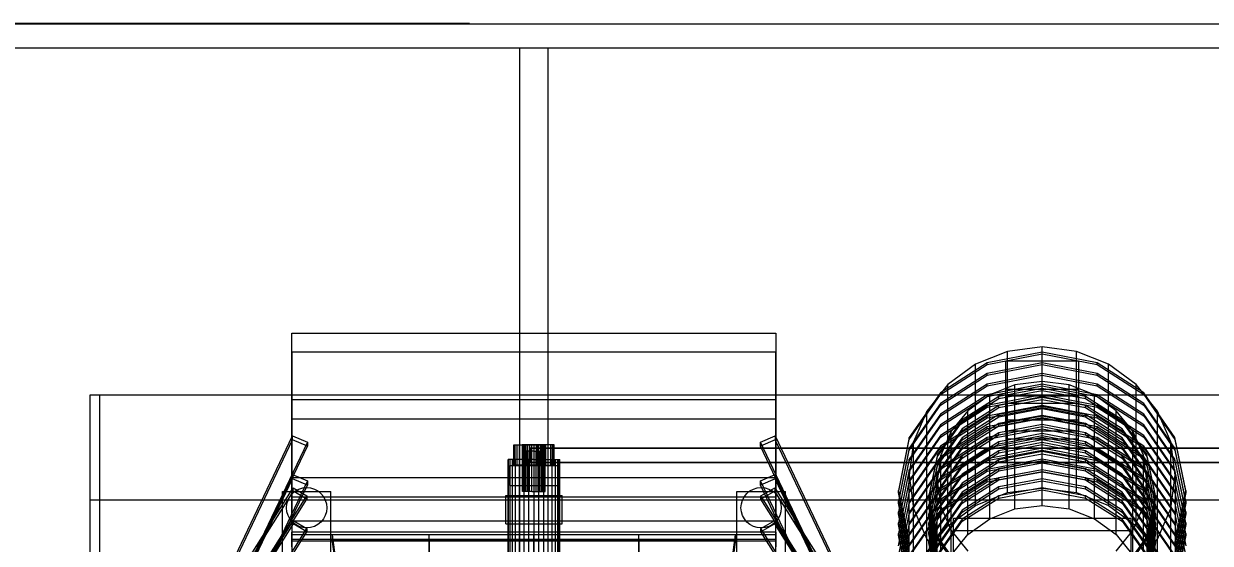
# Model space of a CAD drawing. Header units: millimetres. Extents: x -191664 to 191490, y -197311 to 10263.
# Drawn here: x -632 to 838, y -28344 to -27700 of the extents above; entities that cross this region are included whole.
import ezdxf

# ---------------------------------------------------------------- set-up
doc = ezdxf.new("R2010")
doc.units = ezdxf.units.MM
for name, color, linetype, lineweight in [('COTAS_USUARIO', 1, 'Continuous', 0), ('frontal_C01', 7, 'Continuous', 0), ('frontal_C03', 7, 'Continuous', 0), ('frontal_secador', 7, 'Continuous', 0), ('frontal_tolva', 7, 'Continuous', 0)]:
    doc.layers.add(name, color=color, linetype=linetype, lineweight=lineweight)
doc.dimstyles.new('PLANTA_100', dxfattribs={"dimtxt": 250, "dimasz": 150, "dimexe": 150, "dimexo": 80, "dimgap": 100, "dimtad": 1, "dimtih": 1, "dimtoh": 1, "dimdec": 1, "dimdsep": 46, "dimcen": 0.09, "dimclrd": 1, "dimclre": 1, "dimclrt": 1, "dimadec": 0, "dimazin": 0, "dimtfac": 1, "dimtdec": 4, "dimtofl": 0, "dimtmove": 0, "dimatfit": 3, "dimfxl": 1, "dimtolj": 1, "dimtzin": 0, "dimarcsym": 0})

# ---------------------------------------------------------------- blocks, each defined once
blk = doc.blocks.new('*D111')
at = {"layer": 'COTAS_USUARIO', "color": 1, "lineweight": -2, "transparency": 16777216}
for p, q in [((-80, -27700), (-1350, -27700)), ((-1200, -31850), (-1200, -27850)), ((-80, -32000), (-1350, -32000))]:
    blk.add_line(p, q, dxfattribs=at)
at = {"layer": 'COTAS_USUARIO', "color": 1, "transparency": 16777216}
for points in [[(-1225, -27850), (-1175, -27850), (-1200, -27700)], [(-1225, -31850), (-1175, -31850), (-1200, -32000)]]:
    blk.add_solid(points, dxfattribs=at)
at = {"layer": 'Defpoints', "color": 0, "transparency": 16777216}
for p in [(-1200, -27700), (0, -27700), (0, -32000)]:
    blk.add_point(p, dxfattribs=at)

msp = doc.modelspace()

# ---------------------------------------------------------------- linework, layer by layer
at = {"layer": 'frontal_C01', "color": 9, "true_color": 0xb5c3c9}
for p, q in [((-300, -28262.75), (-300, -28083.46)), ((-300, -28083.46), (300, -28083.46)), ((-300, -28107.14), (-300, -28083.46)), ((300, -28083.46), (300, -28262.75)), ((300, -28083.46), (300, -28107.14)), ((300, -28107.14), (-300, -28107.14)), ((-300, -28107.14), (-300, -28286.44)), ((300, -28286.44), (300, -28107.14)), ((300, -28262.75), (-300, -28262.75)), ((-300, -28262.75), (-300, -28286.44)), ((300, -28286.44), (300, -28262.75)), ((-300, -28286.44), (300, -28286.44))]:
    msp.add_line(p, q, dxfattribs=at)
at = {"layer": 'frontal_C01', "color": 147, "true_color": 0x1f7180}
for p, q in [((596.35, -28147.79), (565, -28160.09)), ((630, -28151.99), (576.27, -28162.11)), ((585, -28191.38), (585, -28152.96)), ((585, -28152.96), (675, -28152.96)), ((585, -28205.06), (585, -28152.96)), ((630, -28143.59), (596.35, -28147.79)), ((596.35, -28301.47), (596.35, -28147.79)), ((663.65, -28147.79), (630, -28143.59)), ((630, -28297.27), (630, -28143.59)), ((683.73, -28162.11), (630, -28151.99)), ((630, -28154.55), (630, -28151.99)), ((695, -28160.09), (663.65, -28147.79)), ((663.65, -28301.47), (663.65, -28147.79)), ((675, -28152.96), (675, -28191.38)), ((675, -28152.96), (675, -28205.06)), ((576.27, -28162.11), (530.72, -28190.94)), ((530.72, -28193.51), (576.27, -28164.67)), ((565, -28160.09), (538.08, -28179.66)), ((565, -28313.77), (565, -28160.09)), ((576.27, -28164.67), (630, -28154.55)), ((576.27, -28164.67), (576.27, -28162.11)), ((630, -28163.19), (576.27, -28173.32)), ((576.27, -28175.88), (630, -28165.75)), ((630, -28154.55), (683.73, -28164.67)), ((683.73, -28173.32), (630, -28163.19)), ((630, -28165.75), (630, -28163.19)), ((630, -28165.75), (683.73, -28175.88)), ((729.28, -28190.94), (683.73, -28162.11)), ((683.73, -28164.67), (683.73, -28162.11)), ((683.73, -28164.67), (729.28, -28193.51)), ((721.92, -28179.66), (695, -28160.09)), ((695, -28313.77), (695, -28160.09)), ((538.08, -28179.66), (517.42, -28205.17)), ((576.27, -28173.32), (530.72, -28202.15)), ((530.72, -28204.71), (576.27, -28175.88)), ((538.08, -28333.34), (538.08, -28179.66)), ((576.27, -28175.88), (576.27, -28173.32)), ((630, -28174.4), (576.27, -28184.52)), ((576.27, -28187.09), (630, -28176.96)), ((683.73, -28184.52), (630, -28174.4)), ((630, -28176.96), (630, -28174.4)), ((630, -28176.96), (683.73, -28187.09)), ((729.28, -28202.15), (683.73, -28173.32)), ((683.73, -28175.88), (683.73, -28173.32)), ((683.73, -28175.88), (729.28, -28204.71)), ((742.58, -28205.17), (721.92, -28179.66)), ((721.92, -28333.34), (721.92, -28179.66)), ((530.72, -28190.94), (500.29, -28234.1)), ((500.29, -28236.66), (530.72, -28193.51)), ((576.27, -28184.52), (530.72, -28213.36)), ((530.72, -28215.92), (576.27, -28187.09)), ((530.72, -28193.51), (530.72, -28190.94)), ((576.27, -28195.73), (530.72, -28224.56)), ((576.27, -28187.09), (576.27, -28184.52)), ((630, -28185.61), (576.27, -28195.73)), ((576.27, -28198.29), (630, -28188.17)), ((576.27, -28198.29), (576.27, -28195.73)), ((630, -28196.81), (576.27, -28206.94)), ((675, -28191.38), (585, -28191.38)), ((585, -28191.38), (585, -28243.48)), ((683.73, -28195.73), (630, -28185.61)), ((630, -28188.17), (630, -28185.61)), ((630, -28188.17), (683.73, -28198.29)), ((683.73, -28206.94), (630, -28196.81)), ((630, -28199.37), (630, -28196.81)), ((675, -28243.48), (675, -28191.38)), ((729.28, -28213.36), (683.73, -28184.52)), ((683.73, -28187.09), (683.73, -28184.52)), ((683.73, -28187.09), (729.28, -28215.92)), ((729.28, -28224.56), (683.73, -28195.73)), ((683.73, -28198.29), (683.73, -28195.73)), ((759.71, -28234.1), (729.28, -28190.94)), ((729.28, -28193.51), (729.28, -28190.94)), ((729.28, -28193.51), (759.71, -28236.66)), ((530.72, -28202.15), (500.29, -28245.3)), ((500.29, -28247.86), (530.72, -28204.71)), ((517.42, -28205.17), (504.43, -28234.87)), ((517.42, -28358.85), (517.42, -28205.17)), ((530.72, -28227.12), (576.27, -28198.29)), ((530.72, -28204.71), (530.72, -28202.15)), ((576.27, -28206.94), (530.72, -28235.77)), ((530.72, -28238.33), (576.27, -28209.5)), ((576.27, -28209.5), (630, -28199.37)), ((576.27, -28209.5), (576.27, -28206.94)), ((630, -28208.02), (576.27, -28218.14)), ((576.27, -28220.7), (630, -28210.58)), ((675, -28205.06), (585, -28205.06)), ((585, -28205.06), (585, -28243.48)), ((630, -28199.37), (683.73, -28209.5)), ((683.73, -28218.14), (630, -28208.02)), ((630, -28210.58), (630, -28208.02)), ((630, -28210.58), (683.73, -28220.7)), ((675, -28243.48), (675, -28205.06)), ((683.73, -28198.29), (729.28, -28227.12)), ((729.28, -28235.77), (683.73, -28206.94)), ((683.73, -28209.5), (683.73, -28206.94)), ((683.73, -28209.5), (729.28, -28238.33)), ((759.71, -28245.3), (729.28, -28202.15)), ((729.28, -28204.71), (729.28, -28202.15)), ((729.28, -28204.71), (759.71, -28247.86)), ((755.57, -28234.87), (742.58, -28205.17)), ((742.58, -28358.85), (742.58, -28205.17)), ((530.72, -28213.36), (500.29, -28256.51)), ((500.29, -28259.07), (530.72, -28215.92)), ((530.72, -28224.56), (500.29, -28267.71)), ((500.29, -28270.28), (530.72, -28227.12)), ((530.72, -28215.92), (530.72, -28213.36)), ((576.27, -28218.14), (530.72, -28246.97)), ((530.72, -28249.54), (576.27, -28220.7)), ((530.72, -28227.12), (530.72, -28224.56)), ((576.27, -28220.7), (576.27, -28218.14)), ((630, -28219.22), (576.27, -28229.35)), ((576.27, -28231.91), (630, -28221.78)), ((683.73, -28229.35), (630, -28219.22)), ((630, -28221.78), (630, -28219.22)), ((630, -28221.78), (683.73, -28231.91)), ((729.28, -28246.97), (683.73, -28218.14)), ((683.73, -28220.7), (683.73, -28218.14)), ((683.73, -28220.7), (729.28, -28249.54)), ((759.71, -28256.51), (729.28, -28213.36)), ((729.28, -28215.92), (729.28, -28213.36)), ((729.28, -28215.92), (759.71, -28259.07)), ((759.71, -28267.71), (729.28, -28224.56)), ((729.28, -28227.12), (729.28, -28224.56)), ((729.28, -28227.12), (759.71, -28270.28)), ((500.29, -28234.1), (489.6, -28285)), ((489.6, -28287.56), (500.29, -28236.66)), ((504.43, -28234.87), (500, -28266.75)), ((500.29, -28236.66), (500.29, -28234.1)), ((530.72, -28235.77), (500.29, -28278.92)), ((500.29, -28281.48), (530.72, -28238.33)), ((504.43, -28388.55), (504.43, -28234.87)), ((576.27, -28229.35), (530.72, -28258.18)), ((530.72, -28260.74), (576.27, -28231.91)), ((530.72, -28238.33), (530.72, -28235.77)), ((576.27, -28240.55), (530.72, -28269.39)), ((576.27, -28231.91), (576.27, -28229.35)), ((630, -28230.43), (576.27, -28240.55)), ((576.27, -28243.12), (630, -28232.99)), ((576.27, -28243.12), (576.27, -28240.55)), ((630, -28241.64), (576.27, -28251.76)), ((683.73, -28240.55), (630, -28230.43)), ((630, -28232.99), (630, -28230.43)), ((630, -28232.99), (683.73, -28243.12)), ((683.73, -28251.76), (630, -28241.64)), ((630, -28244.2), (630, -28241.64)), ((729.28, -28258.18), (683.73, -28229.35)), ((683.73, -28231.91), (683.73, -28229.35)), ((683.73, -28231.91), (729.28, -28260.74)), ((729.28, -28269.39), (683.73, -28240.55)), ((683.73, -28243.12), (683.73, -28240.55)), ((759.71, -28278.92), (729.28, -28235.77)), ((729.28, -28238.33), (729.28, -28235.77)), ((729.28, -28238.33), (759.71, -28281.48)), ((760, -28266.75), (755.57, -28234.87)), ((755.57, -28388.55), (755.57, -28234.87)), ((770.4, -28285), (759.71, -28234.1)), ((759.71, -28236.66), (759.71, -28234.1)), ((759.71, -28236.66), (770.4, -28287.56)), ((500.29, -28245.3), (489.6, -28296.2)), ((489.6, -28298.76), (500.29, -28247.86)), ((500.29, -28256.51), (489.6, -28307.41)), ((500.29, -28247.86), (500.29, -28245.3)), ((530.72, -28246.97), (500.29, -28290.13)), ((500.29, -28292.69), (530.72, -28249.54)), ((500.29, -28259.07), (500.29, -28256.51)), ((530.72, -28271.95), (576.27, -28243.12)), ((530.72, -28249.54), (530.72, -28246.97)), ((576.27, -28251.76), (530.72, -28280.59)), ((530.72, -28283.15), (576.27, -28254.32)), ((576.27, -28254.32), (630, -28244.2)), ((576.27, -28254.32), (576.27, -28251.76)), ((630, -28252.84), (576.27, -28262.97)), ((576.27, -28265.53), (630, -28255.4)), ((585, -28243.48), (675, -28243.48)), ((630, -28244.2), (683.73, -28254.32)), ((683.73, -28262.97), (630, -28252.84)), ((630, -28255.4), (630, -28252.84)), ((630, -28255.4), (683.73, -28265.53)), ((683.73, -28243.12), (729.28, -28271.95)), ((729.28, -28280.59), (683.73, -28251.76)), ((683.73, -28254.32), (683.73, -28251.76)), ((683.73, -28254.32), (729.28, -28283.15)), ((759.71, -28290.13), (729.28, -28246.97)), ((729.28, -28249.54), (729.28, -28246.97)), ((729.28, -28249.54), (759.71, -28292.69)), ((770.4, -28296.2), (759.71, -28245.3)), ((759.71, -28247.86), (759.71, -28245.3)), ((759.71, -28247.86), (770.4, -28298.76)), ((770.4, -28307.41), (759.71, -28256.51)), ((759.71, -28259.07), (759.71, -28256.51)), ((489.6, -28309.97), (500.29, -28259.07)), ((500.29, -28267.71), (489.6, -28318.61)), ((489.6, -28321.18), (500.29, -28270.28)), ((500, -28266.75), (504.43, -28298.62)), ((500, -28420.43), (500, -28266.75)), ((530.72, -28258.18), (500.29, -28301.33)), ((500.29, -28303.89), (530.72, -28260.74)), ((500.29, -28270.28), (500.29, -28267.71)), ((530.72, -28269.39), (500.29, -28312.54)), ((530.72, -28260.74), (530.72, -28258.18)), ((576.27, -28262.97), (530.72, -28291.8)), ((530.72, -28294.36), (576.27, -28265.53)), ((530.72, -28271.95), (530.72, -28269.39)), ((576.27, -28265.53), (576.27, -28262.97)), ((630, -28264.05), (576.27, -28274.17)), ((576.27, -28276.73), (630, -28266.61)), ((683.73, -28274.17), (630, -28264.05)), ((630, -28266.61), (630, -28264.05)), ((630, -28266.61), (683.73, -28276.73)), ((729.28, -28291.8), (683.73, -28262.97)), ((683.73, -28265.53), (683.73, -28262.97)), ((683.73, -28265.53), (729.28, -28294.36)), ((759.71, -28301.33), (729.28, -28258.18)), ((729.28, -28260.74), (729.28, -28258.18)), ((729.28, -28260.74), (759.71, -28303.89)), ((759.71, -28312.54), (729.28, -28269.39)), ((729.28, -28271.95), (729.28, -28269.39)), ((755.57, -28298.62), (760, -28266.75)), ((759.71, -28259.07), (770.4, -28309.97)), ((770.4, -28318.61), (759.71, -28267.71)), ((759.71, -28270.28), (759.71, -28267.71)), ((759.71, -28270.28), (770.4, -28321.18)), ((760, -28266.75), (760, -28420.43)), ((500.29, -28278.92), (489.6, -28329.82)), ((489.6, -28332.38), (500.29, -28281.48)), ((489.6, -28285), (500.29, -28335.9)), ((489.6, -28287.56), (489.6, -28285)), ((500.29, -28315.1), (530.72, -28271.95)), ((500.29, -28281.48), (500.29, -28278.92)), ((530.72, -28280.59), (500.29, -28323.74)), ((500.29, -28326.31), (530.72, -28283.15)), ((576.27, -28274.17), (530.72, -28303.01)), ((530.72, -28305.57), (576.27, -28276.73)), ((530.72, -28283.15), (530.72, -28280.59)), ((576.27, -28285.38), (530.72, -28314.21)), ((576.27, -28276.73), (576.27, -28274.17)), ((630, -28275.25), (576.27, -28285.38)), ((576.27, -28287.94), (630, -28277.82)), ((576.27, -28287.94), (576.27, -28285.38)), ((683.73, -28285.38), (630, -28275.25)), ((630, -28277.82), (630, -28275.25)), ((630, -28277.82), (683.73, -28287.94)), ((729.28, -28303.01), (683.73, -28274.17)), ((683.73, -28276.73), (683.73, -28274.17)), ((683.73, -28276.73), (729.28, -28305.57)), ((729.28, -28314.21), (683.73, -28285.38)), ((683.73, -28287.94), (683.73, -28285.38)), ((729.28, -28271.95), (759.71, -28315.1)), ((759.71, -28323.74), (729.28, -28280.59)), ((729.28, -28283.15), (729.28, -28280.59)), ((729.28, -28283.15), (759.71, -28326.31)), ((770.4, -28329.82), (759.71, -28278.92)), ((759.71, -28281.48), (759.71, -28278.92)), ((759.71, -28281.48), (770.4, -28332.38)), ((759.71, -28335.9), (770.4, -28285)), ((770.4, -28285), (770.4, -28287.56)), ((500.29, -28338.46), (489.6, -28287.56)), ((500.29, -28290.13), (489.6, -28341.03)), ((489.6, -28343.59), (500.29, -28292.69)), ((489.6, -28296.2), (500.29, -28347.1)), ((489.6, -28298.76), (489.6, -28296.2)), ((500.29, -28349.66), (489.6, -28298.76)), ((500.29, -28292.69), (500.29, -28290.13)), ((530.72, -28291.8), (500.29, -28334.95)), ((500.29, -28337.51), (530.72, -28294.36)), ((504.43, -28298.62), (517.42, -28328.32)), ((504.43, -28452.3), (504.43, -28298.62)), ((530.72, -28316.77), (576.27, -28287.94)), ((530.72, -28294.36), (530.72, -28291.8)), ((596.35, -28301.47), (630, -28297.27)), ((630, -28297.27), (663.65, -28301.47)), ((683.73, -28287.94), (729.28, -28316.77)), ((759.71, -28334.95), (729.28, -28291.8)), ((729.28, -28294.36), (729.28, -28291.8)), ((729.28, -28294.36), (759.71, -28337.51)), ((742.58, -28328.32), (755.57, -28298.62)), ((755.57, -28452.3), (755.57, -28298.62)), ((770.4, -28287.56), (759.71, -28338.46)), ((770.4, -28341.03), (759.71, -28290.13)), ((759.71, -28292.69), (759.71, -28290.13)), ((759.71, -28292.69), (770.4, -28343.59)), ((759.71, -28347.1), (770.4, -28296.2)), ((770.4, -28298.76), (759.71, -28349.66)), ((770.4, -28296.2), (770.4, -28298.76)), ((500.29, -28301.33), (489.6, -28352.23)), ((489.6, -28354.79), (500.29, -28303.89)), ((489.6, -28307.41), (500.29, -28358.31)), ((489.6, -28309.97), (489.6, -28307.41)), ((500.29, -28360.87), (489.6, -28309.97)), ((500.29, -28312.54), (489.6, -28363.44)), ((489.6, -28366), (500.29, -28315.1)), ((500.29, -28303.89), (500.29, -28301.33)), ((530.72, -28303.01), (500.29, -28346.16)), ((500.29, -28348.72), (530.72, -28305.57)), ((500.29, -28315.1), (500.29, -28312.54)), ((530.72, -28314.21), (500.29, -28357.36)), ((530.72, -28305.57), (530.72, -28303.01)), ((530.72, -28316.77), (530.72, -28314.21)), ((538.08, -28333.34), (565, -28313.77)), ((565, -28313.77), (596.35, -28301.47)), ((663.65, -28301.47), (695, -28313.77)), ((695, -28313.77), (721.92, -28333.34)), ((759.71, -28346.16), (729.28, -28303.01)), ((729.28, -28305.57), (729.28, -28303.01)), ((729.28, -28305.57), (759.71, -28348.72)), ((759.71, -28357.36), (729.28, -28314.21)), ((729.28, -28316.77), (729.28, -28314.21)), ((770.4, -28352.23), (759.71, -28301.33)), ((759.71, -28303.89), (759.71, -28301.33)), ((759.71, -28303.89), (770.4, -28354.79)), ((759.71, -28358.31), (770.4, -28307.41)), ((770.4, -28309.97), (759.71, -28360.87)), ((770.4, -28363.44), (759.71, -28312.54)), ((759.71, -28315.1), (759.71, -28312.54)), ((759.71, -28315.1), (770.4, -28366)), ((770.4, -28307.41), (770.4, -28309.97)), ((489.6, -28318.61), (500.29, -28369.51)), ((489.6, -28321.18), (489.6, -28318.61)), ((500.29, -28372.08), (489.6, -28321.18)), ((500.29, -28323.74), (489.6, -28374.64)), ((489.6, -28377.21), (500.29, -28326.31)), ((489.6, -28329.82), (500.29, -28380.72)), ((489.6, -28332.38), (489.6, -28329.82)), ((500.29, -28359.92), (530.72, -28316.77)), ((500.29, -28326.31), (500.29, -28323.74)), ((517.42, -28328.32), (538.08, -28353.83)), ((517.42, -28482.01), (517.42, -28328.32)), ((520, -28392.34), (520, -28328.31)), ((520, -28328.31), (740, -28328.31)), ((520, -28525.36), (520, -28328.31)), ((721.92, -28353.83), (742.58, -28328.32)), ((729.28, -28316.77), (759.71, -28359.92)), ((740, -28328.31), (740, -28392.34)), ((740, -28328.31), (740, -28525.36)), ((742.58, -28482.01), (742.58, -28328.32)), ((759.71, -28369.51), (770.4, -28318.61)), ((770.4, -28321.18), (759.71, -28372.08)), ((770.4, -28374.64), (759.71, -28323.74)), ((759.71, -28326.31), (759.71, -28323.74)), ((759.71, -28326.31), (770.4, -28377.21)), ((759.71, -28380.72), (770.4, -28329.82)), ((770.4, -28318.61), (770.4, -28321.18)), ((770.4, -28329.82), (770.4, -28332.38)), ((500.29, -28383.28), (489.6, -28332.38)), ((500.29, -28334.95), (489.6, -28385.85)), ((489.6, -28388.41), (500.29, -28337.51)), ((489.6, -28341.03), (500.29, -28391.93)), ((489.6, -28343.59), (489.6, -28341.03)), ((500.29, -28394.49), (489.6, -28343.59)), ((500.29, -28337.51), (500.29, -28334.95)), ((500.29, -28335.9), (530.72, -28379.05)), ((500.29, -28338.46), (500.29, -28335.9)), ((530.72, -28381.61), (500.29, -28338.46)), ((517.42, -28358.85), (538.08, -28333.34)), ((721.92, -28333.34), (742.58, -28358.85)), ((729.28, -28379.05), (759.71, -28335.9)), ((759.71, -28338.46), (729.28, -28381.61)), ((770.4, -28332.38), (759.71, -28383.28)), ((770.4, -28385.85), (759.71, -28334.95)), ((759.71, -28337.51), (759.71, -28334.95)), ((759.71, -28338.46), (759.71, -28335.9)), ((759.71, -28337.51), (770.4, -28388.41)), ((759.71, -28391.93), (770.4, -28341.03)), ((770.4, -28343.59), (759.71, -28394.49)), ((770.4, -28341.03), (770.4, -28343.59))]:
    msp.add_line(p, q, dxfattribs=at)
at = {"layer": 'frontal_C01', "color": 139, "true_color": 0x354b57}
for p, q in [((-439.11, -28504.53), (-299.11, -28210.85)), ((-299.11, -28215.97), (-299.11, -28210.85)), ((-299.11, -28210.85), (-280.89, -28218.64)), ((280.89, -28218.64), (299.11, -28210.85)), ((299.11, -28210.85), (299.11, -28215.97)), ((299.11, -28210.85), (439.11, -28504.53)), ((-439.11, -28509.65), (-299.11, -28215.97)), ((-280.89, -28218.64), (-420.89, -28512.33)), ((-420.89, -28517.45), (-280.89, -28223.77)), ((-280.89, -28223.77), (-299.11, -28215.97)), ((-280.89, -28218.64), (-280.89, -28223.77)), ((299.11, -28215.97), (280.89, -28223.77)), ((280.89, -28223.77), (280.89, -28218.64)), ((420.89, -28512.33), (280.89, -28218.64)), ((420.89, -28517.45), (280.89, -28223.77)), ((439.11, -28509.65), (299.11, -28215.97)), ((-439.11, -28552.55), (-299.11, -28258.87)), ((-439.11, -28557.68), (-299.11, -28264)), ((-280.89, -28266.67), (-420.89, -28560.35)), ((-299.11, -28264), (-299.11, -28258.87)), ((-299.11, -28258.87), (-280.89, -28266.67)), ((-280.89, -28271.79), (-299.11, -28264)), ((-280.89, -28266.67), (-280.89, -28271.79)), ((280.89, -28266.67), (299.11, -28258.87)), ((299.11, -28264), (280.89, -28271.79)), ((280.89, -28271.79), (280.89, -28266.67)), ((420.89, -28560.35), (280.89, -28266.67)), ((299.11, -28258.87), (299.11, -28264)), ((299.11, -28258.87), (439.11, -28552.55)), ((439.11, -28557.68), (299.11, -28264)), ((-420.89, -28565.47), (-280.89, -28271.79)), ((420.89, -28565.47), (280.89, -28271.79))]:
    msp.add_line(p, q, dxfattribs=at)
at = {"layer": 'frontal_C01', "color": 8, "true_color": 0x697a83}
for p, q in [((-300, -28333.45), (-300, -28330.31)), ((-300, -28330.31), (-300, -28339.42)), ((300, -28330.31), (-300, -28330.31)), ((-300, -28348.61), (-300, -28333.45)), ((300, -28333.45), (-300, -28333.45)), ((-300, -28339.42), (-300, -28360.15)), ((300, -28339.42), (-300, -28339.42)), ((300, -28339.42), (300, -28330.31)), ((300, -28330.31), (300, -28333.45)), ((300, -28333.45), (300, -28348.61)), ((300, -28360.15), (300, -28339.42))]:
    msp.add_line(p, q, dxfattribs=at)
at = {"layer": 'frontal_C01', "color": 139, "true_color": 0x345e4e}
for p, q in [((-130, -28333.63), (-250, -28333.63)), ((-250, -28333.63), (-228.3, -28493.07)), ((-250, -28333.63), (-250, -28339.32)), ((-228.3, -28498.76), (-250, -28339.32)), ((-250, -28339.32), (-130, -28339.32)), ((-130, -28558.32), (-130, -28333.63)), ((0, -28333.63), (-130, -28333.63)), ((-130, -28339.32), (-130, -28333.63)), ((-130, -28339.32), (-130, -28564)), ((-130, -28339.32), (0, -28339.32)), ((0, -28558.32), (0, -28333.63)), ((130, -28333.63), (0, -28333.63)), ((0, -28339.32), (0, -28333.63)), ((0, -28339.32), (0, -28564)), ((0, -28339.32), (130, -28339.32)), ((130, -28558.32), (130, -28333.63)), ((250, -28333.63), (130, -28333.63)), ((130, -28339.32), (130, -28333.63)), ((130, -28339.32), (130, -28564)), ((130, -28339.32), (250, -28339.32)), ((228.3, -28493.07), (250, -28333.63)), ((250, -28339.32), (228.3, -28498.76)), ((250, -28333.63), (250, -28339.32))]:
    msp.add_line(p, q, dxfattribs=at)
at = {"layer": 'frontal_C03', "color": 147, "true_color": 0x1f7180}
for p, q in [((587.29, -28106.11), (547.5, -28121.98)), ((630, -28107.15), (561.81, -28120.21)), ((561.81, -28122.36), (630, -28109.3)), ((630, -28100.69), (587.29, -28106.11)), ((587.29, -28281.16), (587.29, -28106.11)), ((672.71, -28106.11), (630, -28100.69)), ((630, -28275.74), (630, -28100.69)), ((698.19, -28120.21), (630, -28107.15)), ((630, -28109.3), (630, -28107.15)), ((630, -28109.3), (698.19, -28122.36)), ((712.5, -28121.98), (672.71, -28106.11)), ((672.71, -28281.16), (672.71, -28106.11)), ((561.81, -28120.21), (503.99, -28157.41)), ((503.99, -28159.57), (561.81, -28122.36)), ((547.5, -28121.98), (513.33, -28147.23)), ((547.5, -28297.03), (547.5, -28121.98)), ((561.81, -28122.36), (561.81, -28120.21)), ((630, -28120.39), (561.81, -28133.45)), ((561.81, -28135.61), (630, -28122.54)), ((585, -28161.51), (585, -28117.75)), ((585, -28117.75), (675, -28117.75)), ((585, -28170.71), (585, -28117.75)), ((698.19, -28133.45), (630, -28120.39)), ((630, -28122.54), (630, -28120.39)), ((630, -28122.54), (698.19, -28135.61)), ((675, -28117.75), (675, -28161.51)), ((675, -28117.75), (675, -28170.71)), ((756.01, -28157.41), (698.19, -28120.21)), ((698.19, -28122.36), (698.19, -28120.21)), ((698.19, -28122.36), (756.01, -28159.57)), ((746.67, -28147.23), (712.5, -28121.98)), ((712.5, -28297.03), (712.5, -28121.98)), ((561.81, -28133.45), (503.99, -28170.65)), ((503.99, -28172.81), (561.81, -28135.61)), ((561.81, -28135.61), (561.81, -28133.45)), ((630, -28133.63), (561.81, -28146.69)), ((561.81, -28148.85), (630, -28135.78)), ((698.19, -28146.69), (630, -28133.63)), ((630, -28135.78), (630, -28133.63)), ((630, -28135.78), (698.19, -28148.85)), ((756.01, -28170.65), (698.19, -28133.45)), ((698.19, -28135.61), (698.19, -28133.45)), ((698.19, -28135.61), (756.01, -28172.81)), ((513.33, -28147.23), (487.11, -28180.14)), ((561.81, -28146.69), (503.99, -28183.89)), ((503.99, -28186.05), (561.81, -28148.85)), ((513.33, -28322.29), (513.33, -28147.23)), ((561.81, -28148.85), (561.81, -28146.69)), ((630, -28146.87), (561.81, -28159.93)), ((561.81, -28162.09), (630, -28149.02)), ((698.19, -28159.93), (630, -28146.87)), ((630, -28149.02), (630, -28146.87)), ((630, -28149.02), (698.19, -28162.09)), ((756.01, -28183.89), (698.19, -28146.69)), ((698.19, -28148.85), (698.19, -28146.69)), ((698.19, -28148.85), (756.01, -28186.05)), ((772.89, -28180.14), (746.67, -28147.23)), ((746.67, -28322.29), (746.67, -28147.23)), ((503.99, -28157.41), (465.36, -28213.09)), ((465.36, -28215.24), (503.99, -28159.57)), ((503.99, -28159.57), (503.99, -28157.41)), ((561.81, -28159.93), (503.99, -28197.13)), ((503.99, -28199.29), (561.81, -28162.09)), ((561.81, -28162.09), (561.81, -28159.93)), ((630, -28160.11), (561.81, -28173.17)), ((561.81, -28175.33), (630, -28162.27)), ((675, -28161.51), (585, -28161.51)), ((585, -28161.51), (585, -28214.48)), ((698.19, -28173.17), (630, -28160.11)), ((630, -28162.27), (630, -28160.11)), ((630, -28162.27), (698.19, -28175.33)), ((675, -28214.48), (675, -28161.51)), ((756.01, -28197.13), (698.19, -28159.93)), ((698.19, -28162.09), (698.19, -28159.93)), ((698.19, -28162.09), (756.01, -28199.29)), ((794.64, -28213.09), (756.01, -28157.41)), ((756.01, -28159.57), (756.01, -28157.41)), ((756.01, -28159.57), (794.64, -28215.24)), ((503.99, -28170.65), (465.36, -28226.33)), ((465.36, -28228.48), (503.99, -28172.81)), ((487.11, -28180.14), (470.62, -28218.47)), ((487.11, -28355.2), (487.11, -28180.14)), ((503.99, -28172.81), (503.99, -28170.65)), ((561.81, -28173.17), (503.99, -28210.38)), ((503.99, -28212.53), (561.81, -28175.33)), ((561.81, -28175.33), (561.81, -28173.17)), ((630, -28173.35), (561.81, -28186.42)), ((561.81, -28188.57), (630, -28175.51)), ((675, -28170.71), (585, -28170.71)), ((585, -28170.71), (585, -28214.48)), ((698.19, -28186.42), (630, -28173.35)), ((630, -28175.51), (630, -28173.35)), ((630, -28175.51), (698.19, -28188.57)), ((675, -28214.48), (675, -28170.71)), ((756.01, -28210.38), (698.19, -28173.17)), ((698.19, -28175.33), (698.19, -28173.17)), ((698.19, -28175.33), (756.01, -28212.53)), ((794.64, -28226.33), (756.01, -28170.65)), ((756.01, -28172.81), (756.01, -28170.65)), ((756.01, -28172.81), (794.64, -28228.48)), ((789.38, -28218.47), (772.89, -28180.14)), ((772.89, -28355.2), (772.89, -28180.14)), ((503.99, -28183.89), (465.36, -28239.57)), ((465.36, -28241.72), (503.99, -28186.05)), ((503.99, -28197.13), (465.36, -28252.81)), ((503.99, -28186.05), (503.99, -28183.89)), ((561.81, -28186.42), (503.99, -28223.62)), ((503.99, -28225.77), (561.81, -28188.57)), ((503.99, -28199.29), (503.99, -28197.13)), ((561.81, -28188.57), (561.81, -28186.42)), ((630, -28186.59), (561.81, -28199.66)), ((561.81, -28201.81), (630, -28188.75)), ((698.19, -28199.66), (630, -28186.59)), ((630, -28188.75), (630, -28186.59)), ((630, -28188.75), (698.19, -28201.81)), ((756.01, -28223.62), (698.19, -28186.42)), ((698.19, -28188.57), (698.19, -28186.42)), ((698.19, -28188.57), (756.01, -28225.77)), ((794.64, -28239.57), (756.01, -28183.89)), ((756.01, -28186.05), (756.01, -28183.89)), ((756.01, -28186.05), (794.64, -28241.72)), ((794.64, -28252.81), (756.01, -28197.13)), ((756.01, -28199.29), (756.01, -28197.13)), ((465.36, -28254.97), (503.99, -28199.29)), ((503.99, -28210.38), (465.36, -28266.05)), ((561.81, -28199.66), (503.99, -28236.86)), ((503.99, -28239.01), (561.81, -28201.81)), ((503.99, -28212.53), (503.99, -28210.38)), ((561.81, -28201.81), (561.81, -28199.66)), ((630, -28199.83), (561.81, -28212.9)), ((561.81, -28215.05), (630, -28201.99)), ((698.19, -28212.9), (630, -28199.83)), ((630, -28201.99), (630, -28199.83)), ((630, -28201.99), (698.19, -28215.05)), ((756.01, -28236.86), (698.19, -28199.66)), ((698.19, -28201.81), (698.19, -28199.66)), ((698.19, -28201.81), (756.01, -28239.01)), ((756.01, -28199.29), (794.64, -28254.97)), ((794.64, -28266.05), (756.01, -28210.38)), ((756.01, -28212.53), (756.01, -28210.38)), ((465.36, -28213.09), (451.8, -28278.76)), ((451.8, -28280.92), (465.36, -28215.24)), ((465.36, -28226.33), (451.8, -28292)), ((470.62, -28218.47), (465, -28259.6)), ((465.36, -28268.21), (503.99, -28212.53)), ((465.36, -28215.24), (465.36, -28213.09)), ((503.99, -28223.62), (465.36, -28279.29)), ((465.36, -28281.45), (503.99, -28225.77)), ((465.36, -28228.48), (465.36, -28226.33)), ((470.62, -28393.52), (470.62, -28218.47)), ((561.81, -28212.9), (503.99, -28250.1)), ((503.99, -28252.25), (561.81, -28215.05)), ((503.99, -28225.77), (503.99, -28223.62)), ((561.81, -28226.14), (503.99, -28263.34)), ((561.81, -28215.05), (561.81, -28212.9)), ((630, -28213.07), (561.81, -28226.14)), ((561.81, -28228.29), (630, -28215.23)), ((561.81, -28228.29), (561.81, -28226.14)), ((630, -28226.32), (561.81, -28239.38)), ((585, -28214.48), (675, -28214.48)), ((698.19, -28226.14), (630, -28213.07)), ((630, -28215.23), (630, -28213.07)), ((630, -28215.23), (698.19, -28228.29)), ((698.19, -28239.38), (630, -28226.32)), ((630, -28228.47), (630, -28226.32)), ((756.01, -28250.1), (698.19, -28212.9)), ((698.19, -28215.05), (698.19, -28212.9)), ((698.19, -28215.05), (756.01, -28252.25)), ((756.01, -28263.34), (698.19, -28226.14)), ((698.19, -28228.29), (698.19, -28226.14)), ((756.01, -28212.53), (794.64, -28268.21)), ((794.64, -28279.29), (756.01, -28223.62)), ((756.01, -28225.77), (756.01, -28223.62)), ((756.01, -28225.77), (794.64, -28281.45)), ((795, -28259.6), (789.38, -28218.47)), ((789.38, -28393.52), (789.38, -28218.47)), ((808.2, -28278.76), (794.64, -28213.09)), ((794.64, -28215.24), (794.64, -28213.09)), ((794.64, -28215.24), (808.2, -28280.92)), ((808.2, -28292), (794.64, -28226.33)), ((794.64, -28228.48), (794.64, -28226.33)), ((451.8, -28294.16), (465.36, -28228.48)), ((465.36, -28239.57), (451.8, -28305.24)), ((451.8, -28307.4), (465.36, -28241.72)), ((503.99, -28236.86), (465.36, -28292.53)), ((465.36, -28294.69), (503.99, -28239.01)), ((465.36, -28241.72), (465.36, -28239.57)), ((503.99, -28265.49), (561.81, -28228.29)), ((503.99, -28239.01), (503.99, -28236.86)), ((561.81, -28239.38), (503.99, -28276.58)), ((503.99, -28278.74), (561.81, -28241.53)), ((561.81, -28241.53), (630, -28228.47)), ((561.81, -28241.53), (561.81, -28239.38)), ((630, -28239.56), (561.81, -28252.62)), ((561.81, -28254.77), (630, -28241.71)), ((630, -28228.47), (698.19, -28241.53)), ((698.19, -28252.62), (630, -28239.56)), ((630, -28241.71), (630, -28239.56)), ((630, -28241.71), (698.19, -28254.77)), ((698.19, -28228.29), (756.01, -28265.49)), ((756.01, -28276.58), (698.19, -28239.38)), ((698.19, -28241.53), (698.19, -28239.38)), ((698.19, -28241.53), (756.01, -28278.74)), ((794.64, -28292.53), (756.01, -28236.86)), ((756.01, -28239.01), (756.01, -28236.86)), ((756.01, -28239.01), (794.64, -28294.69)), ((794.64, -28228.48), (808.2, -28294.16)), ((808.2, -28305.24), (794.64, -28239.57)), ((794.64, -28241.72), (794.64, -28239.57)), ((794.64, -28241.72), (808.2, -28307.4)), ((465.36, -28252.81), (451.8, -28318.49)), ((451.8, -28320.64), (465.36, -28254.97)), ((503.99, -28250.1), (465.36, -28305.78)), ((465.36, -28307.93), (503.99, -28252.25)), ((465.36, -28254.97), (465.36, -28252.81)), ((503.99, -28252.25), (503.99, -28250.1)), ((561.81, -28252.62), (503.99, -28289.82)), ((503.99, -28291.98), (561.81, -28254.77)), ((561.81, -28254.77), (561.81, -28252.62)), ((630, -28252.8), (561.81, -28265.86)), ((561.81, -28268.02), (630, -28254.95)), ((698.19, -28265.86), (630, -28252.8)), ((630, -28254.95), (630, -28252.8)), ((630, -28254.95), (698.19, -28268.02)), ((756.01, -28289.82), (698.19, -28252.62)), ((698.19, -28254.77), (698.19, -28252.62)), ((698.19, -28254.77), (756.01, -28291.98)), ((794.64, -28305.78), (756.01, -28250.1)), ((756.01, -28252.25), (756.01, -28250.1)), ((756.01, -28252.25), (794.64, -28307.93)), ((808.2, -28318.49), (794.64, -28252.81)), ((794.64, -28254.97), (794.64, -28252.81)), ((794.64, -28254.97), (808.2, -28320.64)), ((465.36, -28266.05), (451.8, -28331.73)), ((451.8, -28333.88), (465.36, -28268.21)), ((465, -28259.6), (470.62, -28300.72)), ((465, -28434.65), (465, -28259.6)), ((503.99, -28263.34), (465.36, -28319.02)), ((465.36, -28321.17), (503.99, -28265.49)), ((465.36, -28268.21), (465.36, -28266.05)), ((503.99, -28265.49), (503.99, -28263.34)), ((561.81, -28265.86), (503.99, -28303.06)), ((503.99, -28305.22), (561.81, -28268.02)), ((561.81, -28268.02), (561.81, -28265.86)), ((756.01, -28303.06), (698.19, -28265.86)), ((698.19, -28268.02), (698.19, -28265.86)), ((698.19, -28268.02), (756.01, -28305.22)), ((794.64, -28319.02), (756.01, -28263.34)), ((756.01, -28265.49), (756.01, -28263.34)), ((756.01, -28265.49), (794.64, -28321.17)), ((789.38, -28300.72), (795, -28259.6)), ((808.2, -28331.73), (794.64, -28266.05)), ((794.64, -28268.21), (794.64, -28266.05)), ((794.64, -28268.21), (808.2, -28333.88)), ((795, -28259.6), (795, -28434.65)), ((451.8, -28278.76), (465.36, -28344.44)), ((451.8, -28280.92), (451.8, -28278.76)), ((465.36, -28279.29), (451.8, -28344.97)), ((465.36, -28346.59), (451.8, -28280.92)), ((451.8, -28347.12), (465.36, -28281.45)), ((503.99, -28276.58), (465.36, -28332.26)), ((465.36, -28334.41), (503.99, -28278.74)), ((465.36, -28281.45), (465.36, -28279.29)), ((503.99, -28278.74), (503.99, -28276.58)), ((547.5, -28297.03), (587.29, -28281.16)), ((587.29, -28281.16), (630, -28275.74)), ((630, -28275.74), (672.71, -28281.16)), ((672.71, -28281.16), (712.5, -28297.03)), ((794.64, -28332.26), (756.01, -28276.58)), ((756.01, -28278.74), (756.01, -28276.58)), ((756.01, -28278.74), (794.64, -28334.41)), ((794.64, -28344.44), (808.2, -28278.76)), ((808.2, -28344.97), (794.64, -28279.29)), ((794.64, -28281.45), (794.64, -28279.29)), ((808.2, -28280.92), (794.64, -28346.59)), ((794.64, -28281.45), (808.2, -28347.12)), ((808.2, -28278.76), (808.2, -28280.92)), ((451.8, -28292), (465.36, -28357.68)), ((451.8, -28294.16), (451.8, -28292)), ((465.36, -28292.53), (451.8, -28358.21)), ((465.36, -28359.83), (451.8, -28294.16)), ((451.8, -28360.36), (465.36, -28294.69)), ((503.99, -28289.82), (465.36, -28345.5)), ((465.36, -28347.65), (503.99, -28291.98)), ((465.36, -28294.69), (465.36, -28292.53)), ((470.62, -28300.72), (487.11, -28339.05)), ((470.62, -28475.78), (470.62, -28300.72)), ((503.99, -28291.98), (503.99, -28289.82)), ((513.33, -28322.29), (547.5, -28297.03)), ((712.5, -28297.03), (746.67, -28322.29)), ((794.64, -28345.5), (756.01, -28289.82)), ((756.01, -28291.98), (756.01, -28289.82)), ((756.01, -28291.98), (794.64, -28347.65)), ((772.89, -28339.05), (789.38, -28300.72)), ((789.38, -28475.78), (789.38, -28300.72)), ((794.64, -28357.68), (808.2, -28292)), ((808.2, -28358.21), (794.64, -28292.53)), ((794.64, -28294.69), (794.64, -28292.53)), ((808.2, -28294.16), (794.64, -28359.83)), ((794.64, -28294.69), (808.2, -28360.36)), ((808.2, -28292), (808.2, -28294.16)), ((451.8, -28305.24), (465.36, -28370.92)), ((451.8, -28307.4), (451.8, -28305.24)), ((465.36, -28305.78), (451.8, -28371.45)), ((465.36, -28373.07), (451.8, -28307.4)), ((451.8, -28373.6), (465.36, -28307.93)), ((503.99, -28303.06), (465.36, -28358.74)), ((465.36, -28360.89), (503.99, -28305.22)), ((465.36, -28307.93), (465.36, -28305.78)), ((503.99, -28305.22), (503.99, -28303.06)), ((520, -28366.77), (520, -28312.91)), ((520, -28312.91), (740, -28312.91)), ((520, -28567.16), (520, -28312.91)), ((740, -28312.91), (740, -28366.77)), ((740, -28312.91), (740, -28567.16)), ((794.64, -28358.74), (756.01, -28303.06)), ((756.01, -28305.22), (756.01, -28303.06)), ((756.01, -28305.22), (794.64, -28360.89)), ((794.64, -28370.92), (808.2, -28305.24)), ((808.2, -28371.45), (794.64, -28305.78)), ((794.64, -28307.93), (794.64, -28305.78)), ((808.2, -28307.4), (794.64, -28373.07)), ((794.64, -28307.93), (808.2, -28373.6)), ((808.2, -28305.24), (808.2, -28307.4)), ((451.8, -28318.49), (465.36, -28384.16)), ((451.8, -28320.64), (451.8, -28318.49)), ((465.36, -28319.02), (451.8, -28384.69)), ((465.36, -28386.31), (451.8, -28320.64)), ((451.8, -28386.85), (465.36, -28321.17)), ((465.36, -28321.17), (465.36, -28319.02)), ((487.11, -28355.2), (513.33, -28322.29)), ((746.67, -28322.29), (772.89, -28355.2)), ((794.64, -28384.16), (808.2, -28318.49)), ((808.2, -28384.69), (794.64, -28319.02)), ((794.64, -28321.17), (794.64, -28319.02)), ((808.2, -28320.64), (794.64, -28386.31)), ((794.64, -28321.17), (808.2, -28386.85)), ((808.2, -28318.49), (808.2, -28320.64)), ((451.8, -28331.73), (465.36, -28397.4)), ((451.8, -28333.88), (451.8, -28331.73)), ((465.36, -28332.26), (451.8, -28397.93)), ((465.36, -28399.56), (451.8, -28333.88)), ((451.8, -28400.09), (465.36, -28334.41)), ((465.36, -28334.41), (465.36, -28332.26)), ((487.11, -28339.05), (513.33, -28371.96)), ((487.11, -28514.1), (487.11, -28339.05)), ((746.67, -28371.96), (772.89, -28339.05)), ((772.89, -28514.1), (772.89, -28339.05)), ((794.64, -28397.4), (808.2, -28331.73)), ((808.2, -28397.93), (794.64, -28332.26)), ((794.64, -28334.41), (794.64, -28332.26)), ((808.2, -28333.88), (794.64, -28399.56)), ((794.64, -28334.41), (808.2, -28400.09)), ((808.2, -28331.73), (808.2, -28333.88))]:
    msp.add_line(p, q, dxfattribs=at)
at = {"layer": 'frontal_C03', "color": 9, "true_color": 0xb5c3c9}
for p, q in [((-300, -28316.77), (-300, -28165.96)), ((-300, -28165.96), (300, -28165.96)), ((-300, -28190.04), (-300, -28165.96)), ((300, -28165.96), (300, -28316.77)), ((300, -28165.96), (300, -28190.04)), ((300, -28190.04), (-300, -28190.04)), ((-300, -28190.04), (-300, -28340.85)), ((300, -28340.85), (300, -28190.04)), ((300, -28316.77), (-300, -28316.77)), ((-300, -28316.77), (-300, -28340.85)), ((300, -28340.85), (300, -28316.77)), ((-300, -28340.85), (300, -28340.85))]:
    msp.add_line(p, q, dxfattribs=at)
at = {"layer": 'frontal_C03', "color": 139, "true_color": 0x354b57}
for p, q in [((-438.54, -28496.71), (-298.54, -28275.21)), ((-298.54, -28279.51), (-438.54, -28501.02)), ((-421.46, -28506.72), (-281.46, -28285.22)), ((-298.54, -28279.51), (-298.54, -28275.21)), ((-298.54, -28275.21), (-281.46, -28285.22)), ((-281.46, -28289.53), (-298.54, -28279.51)), ((-281.46, -28285.22), (-281.46, -28289.53)), ((281.46, -28285.22), (298.54, -28275.21)), ((298.54, -28279.51), (281.46, -28289.53)), ((281.46, -28289.53), (281.46, -28285.22)), ((421.46, -28506.72), (281.46, -28285.22)), ((298.54, -28275.21), (298.54, -28279.51)), ((298.54, -28275.21), (438.54, -28496.71)), ((438.54, -28501.02), (298.54, -28279.51)), ((-421.46, -28511.03), (-281.46, -28289.53)), ((421.46, -28511.03), (281.46, -28289.53)), ((-438.54, -28537.1), (-298.54, -28315.6)), ((-298.54, -28319.91), (-438.54, -28541.41)), ((-421.46, -28547.12), (-281.46, -28325.62)), ((-421.46, -28551.43), (-281.46, -28329.93)), ((-298.54, -28319.91), (-298.54, -28315.6)), ((-298.54, -28315.6), (-281.46, -28325.62)), ((-281.46, -28329.93), (-298.54, -28319.91)), ((-281.46, -28325.62), (-281.46, -28329.93)), ((281.46, -28325.62), (298.54, -28315.6)), ((298.54, -28319.91), (281.46, -28329.93)), ((281.46, -28329.93), (281.46, -28325.62)), ((421.46, -28547.12), (281.46, -28325.62)), ((421.46, -28551.43), (281.46, -28329.93)), ((298.54, -28315.6), (298.54, -28319.91)), ((298.54, -28315.6), (438.54, -28537.1)), ((438.54, -28541.41), (298.54, -28319.91))]:
    msp.add_line(p, q, dxfattribs=at)
at = {"layer": 'frontal_secador', "color": 33, "true_color": 0xb6a25b}
for p, q in [((-550, -28160), (-538, -28160)), ((-550, -28290), (-550, -28160)), ((-550, -28160), (1262, -28160)), ((-538, -28290), (-538, -28160)), ((-550, -28290), (-538, -28290)), ((-550, -28290), (1262, -28290))]:
    msp.add_line(p, q, dxfattribs=at)
at = {"layer": 'frontal_secador', "color": 253, "true_color": 0x9eafb6}
for p, q in [((-25, -28247), (-25, -28222)), ((-25, -28222), (-24.52, -28222)), ((-25, -28222), (-14.5, -28222)), ((-24.52, -28247), (-24.52, -28222)), ((-24.52, -28222), (-23.1, -28222)), ((-24.52, -28222), (-14.22, -28222)), ((-23.1, -28247), (-23.1, -28222)), ((-23.1, -28222), (-20.79, -28222)), ((-23.1, -28222), (-13.4, -28222)), ((-20.79, -28247), (-20.79, -28222)), ((-20.79, -28222), (-17.68, -28222)), ((-20.79, -28222), (-12.06, -28222)), ((-17.68, -28247), (-17.68, -28222)), ((-17.68, -28222), (-13.89, -28222)), ((-17.68, -28222), (-10.25, -28222)), ((-14.22, -28222), (-14.5, -28222)), ((-14.5, -28222), (-14.5, -28247)), ((-13.4, -28222), (-14.22, -28222)), ((-14.22, -28222), (-14.22, -28247)), ((-13.89, -28247), (-13.89, -28222)), ((-13.89, -28222), (-9.57, -28222)), ((-13.89, -28222), (-8.06, -28222)), ((-12.06, -28222), (-13.4, -28222)), ((-13.4, -28222), (-13.4, -28247)), ((-10.25, -28222), (-12.06, -28222)), ((-12.06, -28222), (-12.06, -28247)), ((-8.06, -28222), (-10.25, -28222)), ((-10.25, -28222), (-10.25, -28247)), ((-9.57, -28247), (-9.57, -28222)), ((-9.57, -28222), (-4.88, -28222)), ((-9.57, -28222), (-5.55, -28222)), ((-5.55, -28222), (-8.06, -28222)), ((-8.06, -28222), (-8.06, -28247)), ((-2.83, -28222), (-5.55, -28222)), ((-5.55, -28222), (-5.55, -28247)), ((-4.88, -28247), (-4.88, -28222)), ((-4.88, -28222), (0, -28222)), ((-4.88, -28222), (-2.83, -28222)), ((0, -28222), (-2.83, -28222)), ((-2.83, -28222), (-2.83, -28247)), ((4.88, -28222), (0, -28222)), ((0, -28222), (0, -28247)), ((0, -28222), (2.83, -28222)), ((2.83, -28222), (2.83, -28247)), ((4.88, -28222), (2.83, -28222)), ((2.83, -28222), (5.55, -28222)), ((4.88, -28247), (4.88, -28222)), ((9.57, -28222), (4.88, -28222)), ((5.55, -28222), (5.55, -28247)), ((9.57, -28222), (5.55, -28222)), ((5.55, -28222), (8.06, -28222)), ((8.06, -28222), (8.06, -28247)), ((13.89, -28222), (8.06, -28222)), ((8.06, -28222), (10.25, -28222)), ((9.57, -28247), (9.57, -28222)), ((13.89, -28222), (9.57, -28222)), ((10.25, -28222), (10.25, -28247)), ((17.68, -28222), (10.25, -28222)), ((10.25, -28222), (12.06, -28222)), ((12.06, -28222), (12.06, -28247)), ((20.79, -28222), (12.06, -28222)), ((12.06, -28222), (13.4, -28222)), ((13.4, -28222), (13.4, -28247)), ((23.1, -28222), (13.4, -28222)), ((13.4, -28222), (14.22, -28222)), ((13.89, -28247), (13.89, -28222)), ((17.68, -28222), (13.89, -28222)), ((14.22, -28222), (14.22, -28247)), ((24.52, -28222), (14.22, -28222)), ((14.22, -28222), (14.5, -28222)), ((14.5, -28222), (14.5, -28247)), ((25, -28222), (14.5, -28222)), ((17.68, -28247), (17.68, -28222)), ((20.79, -28222), (17.68, -28222)), ((20.79, -28247), (20.79, -28222)), ((23.1, -28222), (20.79, -28222)), ((23.1, -28247), (23.1, -28222)), ((24.52, -28222), (23.1, -28222)), ((24.52, -28247), (24.52, -28222)), ((25, -28222), (24.52, -28222)), ((25, -28247), (25, -28222)), ((-24.52, -28247), (-25, -28247)), ((-14.5, -28247), (-25, -28247)), ((-23.1, -28247), (-24.52, -28247)), ((-14.22, -28247), (-24.52, -28247)), ((-20.79, -28247), (-23.1, -28247)), ((-13.4, -28247), (-23.1, -28247)), ((-17.68, -28247), (-20.79, -28247)), ((-12.06, -28247), (-20.79, -28247)), ((-13.89, -28247), (-17.68, -28247)), ((-10.25, -28247), (-17.68, -28247)), ((-14.5, -28247), (-14.22, -28247)), ((-14.22, -28247), (-13.4, -28247)), ((-9.57, -28247), (-13.89, -28247)), ((-8.06, -28247), (-13.89, -28247)), ((-13.4, -28247), (-12.06, -28247)), ((-12.06, -28247), (-10.25, -28247)), ((-10.25, -28247), (-8.06, -28247)), ((-4.88, -28247), (-9.57, -28247)), ((-5.55, -28247), (-9.57, -28247)), ((-8.06, -28247), (-5.55, -28247)), ((-5.55, -28247), (-2.83, -28247)), ((0, -28247), (-4.88, -28247)), ((-2.83, -28247), (-4.88, -28247)), ((-2.83, -28247), (0, -28247)), ((0, -28247), (4.88, -28247)), ((2.83, -28247), (0, -28247)), ((2.83, -28247), (4.88, -28247)), ((5.55, -28247), (2.83, -28247)), ((4.88, -28247), (9.57, -28247)), ((5.55, -28247), (9.57, -28247)), ((8.06, -28247), (5.55, -28247)), ((8.06, -28247), (13.89, -28247)), ((10.25, -28247), (8.06, -28247)), ((9.57, -28247), (13.89, -28247)), ((10.25, -28247), (17.68, -28247)), ((12.06, -28247), (10.25, -28247)), ((12.06, -28247), (20.79, -28247)), ((13.4, -28247), (12.06, -28247)), ((13.4, -28247), (23.1, -28247)), ((14.22, -28247), (13.4, -28247)), ((13.89, -28247), (17.68, -28247)), ((14.22, -28247), (24.52, -28247)), ((14.5, -28247), (14.22, -28247)), ((14.5, -28247), (25, -28247)), ((17.68, -28247), (20.79, -28247)), ((20.79, -28247), (23.1, -28247)), ((23.1, -28247), (24.52, -28247)), ((24.52, -28247), (25, -28247))]:
    msp.add_line(p, q, dxfattribs=at)
at = {"layer": 'frontal_secador', "color": 253, "true_color": 0xa1afb6}
for p, q in [((1028.93, -28226), (-4.14, -28226)), ((-4.14, -28226), (4.14, -28226)), ((-4.14, -28244), (-4.14, -28226)), ((4.14, -28226), (1037.2, -28226)), ((4.14, -28226), (4.14, -28244)), ((4.14, -28244), (-4.14, -28244)), ((-4.14, -28244), (1028.93, -28244)), ((1037.2, -28244), (4.14, -28244))]:
    msp.add_line(p, q, dxfattribs=at)
at = {"layer": 'frontal_secador', "color": 253, "true_color": 0xa8b4b9}
for p, q in [((-31.39, -28240), (-32, -28240)), ((-32, -28670), (-32, -28240)), ((-29.56, -28240), (-31.39, -28240)), ((-31.39, -28670), (-31.39, -28240)), ((-26.61, -28240), (-29.56, -28240)), ((-29.56, -28670), (-29.56, -28240)), ((-22.63, -28240), (-26.61, -28240)), ((-26.61, -28670), (-26.61, -28240)), ((-17.78, -28240), (-22.63, -28240)), ((-22.63, -28670), (-22.63, -28240)), ((-12.25, -28240), (-17.78, -28240)), ((-17.78, -28670), (-17.78, -28240)), ((-13.73, -28230), (-14, -28230)), ((-14, -28280), (-14, -28230)), ((-12.93, -28230), (-13.73, -28230)), ((-13.73, -28280), (-13.73, -28230)), ((-11.64, -28230), (-12.93, -28230)), ((-12.93, -28280), (-12.93, -28230)), ((-6.24, -28240), (-12.25, -28240)), ((-12.25, -28670), (-12.25, -28240)), ((-9.9, -28230), (-11.64, -28230)), ((-11.64, -28280), (-11.64, -28230)), ((-7.78, -28230), (-9.9, -28230)), ((-9.9, -28280), (-9.9, -28230)), ((-5.36, -28230), (-7.78, -28230)), ((-7.78, -28280), (-7.78, -28230)), ((0, -28240), (-6.24, -28240)), ((-6.24, -28670), (-6.24, -28240)), ((-2.73, -28230), (-5.36, -28230)), ((-5.36, -28280), (-5.36, -28230)), ((0, -28230), (-2.73, -28230)), ((-2.73, -28280), (-2.73, -28230)), ((0, -28230), (2.73, -28230)), ((0, -28230), (0, -28280)), ((0, -28240), (6.24, -28240)), ((0, -28240), (0, -28670)), ((2.73, -28230), (5.36, -28230)), ((2.73, -28280), (2.73, -28230)), ((5.36, -28230), (7.78, -28230)), ((5.36, -28280), (5.36, -28230)), ((6.24, -28240), (12.25, -28240)), ((6.24, -28670), (6.24, -28240)), ((7.78, -28230), (9.9, -28230)), ((7.78, -28280), (7.78, -28230)), ((9.9, -28230), (11.64, -28230)), ((9.9, -28280), (9.9, -28230)), ((11.64, -28230), (12.93, -28230)), ((11.64, -28280), (11.64, -28230)), ((12.25, -28240), (17.78, -28240)), ((12.25, -28670), (12.25, -28240)), ((12.93, -28230), (13.73, -28230)), ((12.93, -28280), (12.93, -28230)), ((13.73, -28230), (14, -28230)), ((13.73, -28280), (13.73, -28230)), ((14, -28280), (14, -28230)), ((17.78, -28240), (22.63, -28240)), ((17.78, -28670), (17.78, -28240)), ((22.63, -28240), (26.61, -28240)), ((22.63, -28670), (22.63, -28240)), ((26.61, -28240), (29.56, -28240)), ((26.61, -28670), (26.61, -28240)), ((29.56, -28240), (31.39, -28240)), ((29.56, -28670), (29.56, -28240)), ((31.39, -28240), (32, -28240)), ((31.39, -28670), (31.39, -28240)), ((32, -28670), (32, -28240)), ((-13.73, -28280), (-14, -28280)), ((-12.93, -28280), (-13.73, -28280)), ((-11.64, -28280), (-12.93, -28280)), ((-9.9, -28280), (-11.64, -28280)), ((-7.78, -28280), (-9.9, -28280)), ((-5.36, -28280), (-7.78, -28280)), ((-2.73, -28280), (-5.36, -28280)), ((-2.73, -28280), (0, -28280)), ((0, -28280), (2.73, -28280)), ((2.73, -28280), (5.36, -28280)), ((5.36, -28280), (7.78, -28280)), ((7.78, -28280), (9.9, -28280)), ((9.9, -28280), (11.64, -28280)), ((11.64, -28280), (12.93, -28280)), ((12.93, -28280), (13.73, -28280)), ((13.73, -28280), (14, -28280))]:
    msp.add_line(p, q, dxfattribs=at)
at = {"layer": 'frontal_secador', "color": 155, "true_color": 0x577484}
for p, q in [((-30, -28247.5), (30, -28247.5)), ((-30, -28272.5), (-30, -28247.5)), ((30, -28272.5), (30, -28247.5)), ((-30, -28272.5), (30, -28272.5))]:
    msp.add_line(p, q, dxfattribs=at)
at = {"layer": 'frontal_secador', "color": 253, "true_color": 0xa6b3ba}
for p, q in [((-311.68, -28280), (-251.68, -28280)), ((-311.68, -28600), (-311.68, -28280)), ((-251.68, -28600), (-251.68, -28280)), ((-35, -28285), (35, -28285)), ((-35, -28320), (-35, -28285)), ((35, -28320), (35, -28285)), ((251.68, -28280), (311.68, -28280)), ((251.68, -28600), (251.68, -28280)), ((311.68, -28600), (311.68, -28280)), ((-550, -28600), (-550, -28290)), ((-538, -28600), (-538, -28290)), ((-35, -28320), (35, -28320))]:
    msp.add_line(p, q, dxfattribs=at)
at = {"layer": 'frontal_secador', "color": 149, "true_color": 0x343e42}
for p, q in [((-302.47, -28286.11), (-299.36, -28282.32)), ((-299.36, -28282.32), (-295.57, -28279.21)), ((-295.57, -28279.21), (-291.25, -28276.9)), ((-291.25, -28276.9), (-286.56, -28275.48)), ((-286.56, -28275.48), (-281.68, -28275)), ((-281.68, -28275), (-276.81, -28275.48)), ((-276.81, -28275.48), (-272.12, -28276.9)), ((-272.12, -28276.9), (-267.79, -28279.21)), ((-267.79, -28279.21), (-264.01, -28282.32)), ((-264.01, -28282.32), (-260.9, -28286.11)), ((260.9, -28286.11), (264.01, -28282.32)), ((264.01, -28282.32), (267.79, -28279.21)), ((267.79, -28279.21), (272.12, -28276.9)), ((272.12, -28276.9), (276.81, -28275.48)), ((276.81, -28275.48), (281.68, -28275)), ((281.68, -28275), (286.56, -28275.48)), ((286.56, -28275.48), (291.25, -28276.9)), ((291.25, -28276.9), (295.57, -28279.21)), ((295.57, -28279.21), (299.36, -28282.32)), ((299.36, -28282.32), (302.47, -28286.11)), ((-306.68, -28300), (-306.2, -28295.12)), ((-306.2, -28304.88), (-306.68, -28300)), ((-306.2, -28295.12), (-304.78, -28290.43)), ((-304.78, -28290.43), (-302.47, -28286.11)), ((-260.9, -28286.11), (-258.59, -28290.43)), ((-258.59, -28290.43), (-257.16, -28295.12)), ((-257.16, -28295.12), (-256.68, -28300)), ((-256.68, -28300), (-257.16, -28304.88)), ((256.68, -28300), (257.16, -28295.12)), ((257.16, -28304.88), (256.68, -28300)), ((257.16, -28295.12), (258.59, -28290.43)), ((258.59, -28290.43), (260.9, -28286.11)), ((302.47, -28286.11), (304.78, -28290.43)), ((304.78, -28290.43), (306.2, -28295.12)), ((306.2, -28295.12), (306.68, -28300)), ((306.68, -28300), (306.2, -28304.88)), ((-304.78, -28309.57), (-306.2, -28304.88)), ((-302.47, -28313.89), (-304.78, -28309.57)), ((-299.36, -28317.68), (-302.47, -28313.89)), ((-260.9, -28313.89), (-264.01, -28317.68)), ((-258.59, -28309.57), (-260.9, -28313.89)), ((-257.16, -28304.88), (-258.59, -28309.57)), ((258.59, -28309.57), (257.16, -28304.88)), ((260.9, -28313.89), (258.59, -28309.57)), ((264.01, -28317.68), (260.9, -28313.89)), ((302.47, -28313.89), (299.36, -28317.68)), ((304.78, -28309.57), (302.47, -28313.89)), ((306.2, -28304.88), (304.78, -28309.57)), ((-295.57, -28320.79), (-299.36, -28317.68)), ((-291.25, -28323.1), (-295.57, -28320.79)), ((-286.56, -28324.52), (-291.25, -28323.1)), ((-281.68, -28325), (-286.56, -28324.52)), ((-276.81, -28324.52), (-281.68, -28325)), ((-272.12, -28323.1), (-276.81, -28324.52)), ((-267.79, -28320.79), (-272.12, -28323.1)), ((-264.01, -28317.68), (-267.79, -28320.79)), ((267.79, -28320.79), (264.01, -28317.68)), ((272.12, -28323.1), (267.79, -28320.79)), ((276.81, -28324.52), (272.12, -28323.1)), ((281.68, -28325), (276.81, -28324.52)), ((286.56, -28324.52), (281.68, -28325)), ((291.25, -28323.1), (286.56, -28324.52)), ((295.57, -28320.79), (291.25, -28323.1)), ((299.36, -28317.68), (295.57, -28320.79))]:
    msp.add_line(p, q, dxfattribs=at)
at = {"layer": 'frontal_tolva', "color": 156, "true_color": 0x164b78}
for p, q in [((-1725, -27700), (1725, -27700)), ((-1725, -27730), (1725, -27730)), ((-17.5, -28700), (-17.5, -27730)), ((-17.5, -27730), (17.5, -27730)), ((17.5, -28700), (17.5, -27730))]:
    msp.add_line(p, q, dxfattribs=at)

# ---------------------------------------------------------------- dimensions: what is measured, and where the dimension line sits
at = {"layer": 'COTAS_USUARIO'}
dim = msp.add_aligned_dim(p1=(0, -32000), p2=(0, -27700), distance=1200, dimstyle='PLANTA_100', dxfattribs=at)
dim.commit()
dim.dimension.update_dxf_attribs({"geometry": '*D111', "text_midpoint": (-1200, -29850)})

doc.saveas('drawing.dxf')
